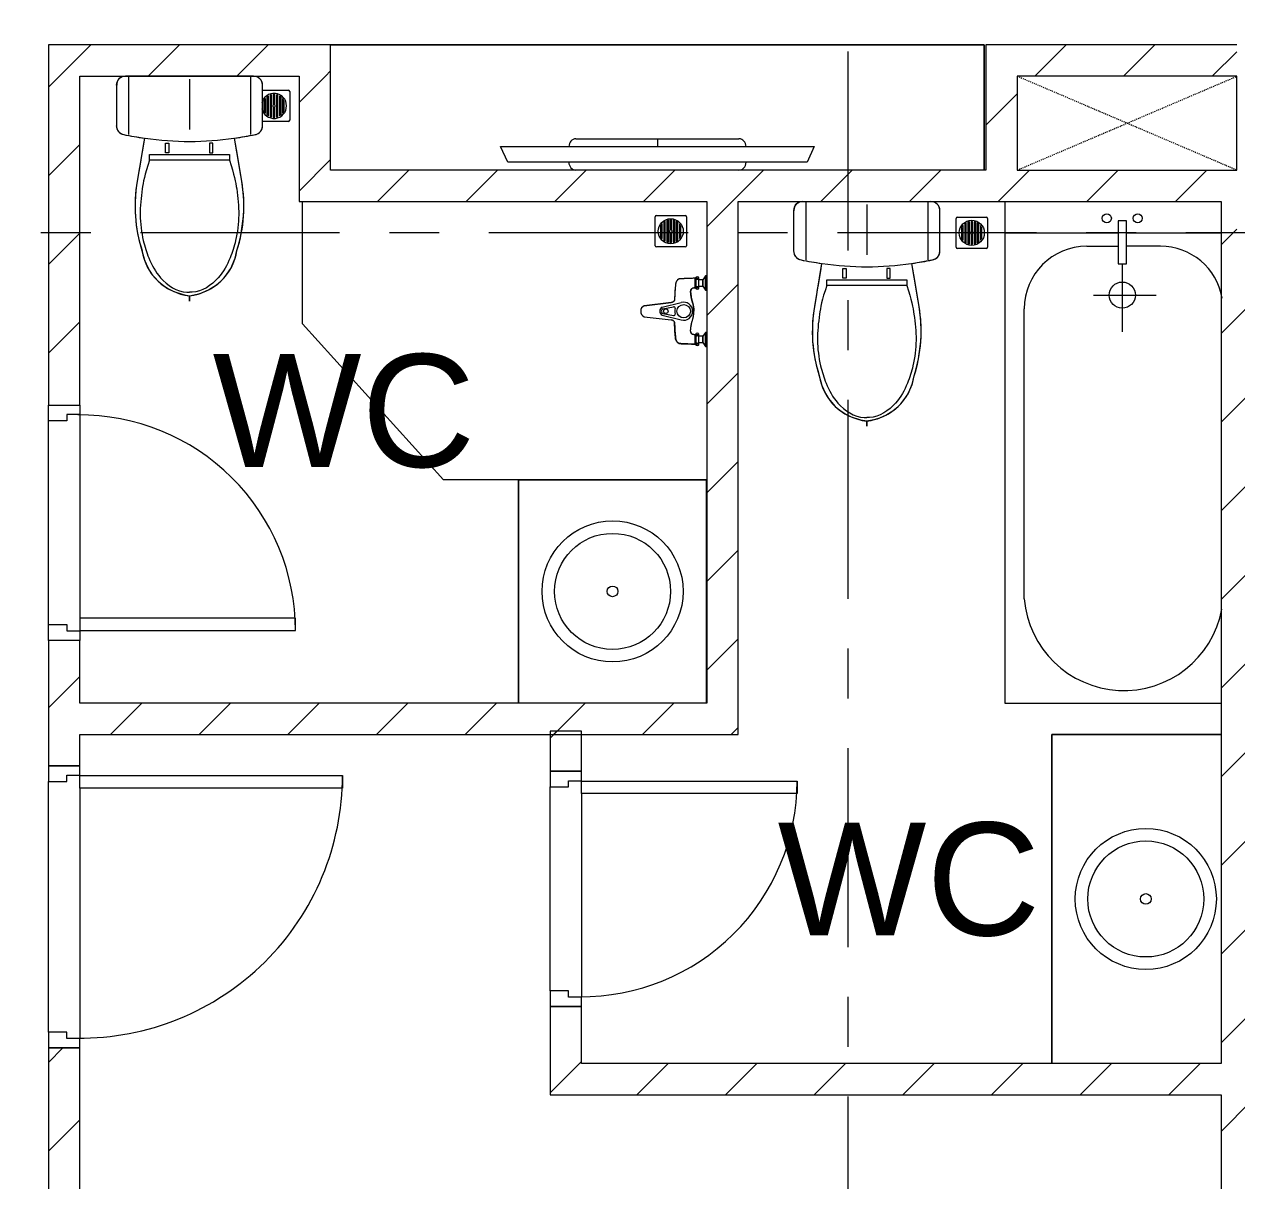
# Model space of a CAD drawing. Header units: millimetres. Extents: x -20144 to 117103, y -11426 to 48263.
# Drawn here: x 5324 to 9191, y 3326 to 7015 of the extents above; entities that cross this region are included whole.
import ezdxf

# ---------------------------------------------------------------- set-up
doc = ezdxf.new("R2010")
doc.units = ezdxf.units.MM
for name, pattern in [('Dash', [6.35, 3.175, -3.175]), ('Dash_2_', [6.35, 3.175, -3.175]), ('Grid Line', [22.225, 12.7, -3.175, 3.175, -3.175])]:
    doc.linetypes.add(name, pattern=pattern)
for name, color, linetype, lineweight in [('A-DETL-GENF', 31, 'Continuous', 5), ('A-DETL-GENF-HDLN', 161, 'Dash_2_', 5), ('CHU', 181, 'Continuous', 5), ('CUA', 31, 'Continuous', 9), ('HATCH-TUONG', 152, 'Continuous', 9), ('NET-CAT', 3, 'Continuous', 9), ('NET-THAY', 2, 'Continuous', 15), ('THIET BI', 44, 'Continuous', 5), ('THIET-BI', 44, 'Continuous', 5), ('TRUC', 225, 'Continuous', 5)]:
    doc.layers.add(name, color=color, linetype=linetype, lineweight=lineweight)
doc.styles.add('Arial_4', font='arial.ttf', dxfattribs={"height": 360})
pattern_1 = [(45, (0, 0), (-141.4214, 141.4214), [])]

# ---------------------------------------------------------------- blocks, each defined once
blk = doc.blocks.new('CUA WC - Type 1-60201-MẶT BẰNG TẦNG 5 ĐẾN TẦNG 22')
at = {"layer": 'CUA'}
for p, q in [((-273.5, -52.3), (-273.5, 47.7)), ((-273.5, 47.7), (-223.5, 47.7)), ((-223.5, 47.7), (-223.5, -11.3)), ((426.5, 47.7), (476.5, 47.7)), ((426.5, -11.3), (426.5, 47.7)), ((476.5, 47.7), (476.5, -52.3)), ((-243.5, -11.3), (-243.5, -52.3)), ((-223.5, -11.3), (-243.5, -11.3)), ((446.5, -11.3), (426.5, -11.3)), ((446.5, -52.3), (446.5, -11.3)), ((-243.5, -52.3), (-273.5, -52.3)), ((-202.5, -52.3), (-242.5, -52.3)), ((-242.5, -52.3), (-242.5, -740.3)), ((-202.5, -740.3), (-202.5, -52.3)), ((476.5, -52.3), (446.5, -52.3)), ((-242.5, -740.3), (-202.5, -740.3))]:
    blk.add_line(p, q, dxfattribs=at)
blk.add_arc((-242.5, -52.3), 688, 270, 0.5, dxfattribs=at)
blk = doc.blocks.new('CUA PHONG NGU - Type 1-60190-MẶT BẰNG TẦNG 5 ĐẾN TẦNG 22')
at = {"layer": 'CUA'}
for p, q in [((-317.5, 890.3), (-277.5, 890.3)), ((-317.5, 52.3), (-317.5, 890.3)), ((-277.5, 890.3), (-277.5, 52.3)), ((-318.5, 52.3), (-348.5, 52.3)), ((-348.5, 52.3), (-348.5, -47.7)), ((-318.5, 11.3), (-318.5, 52.3)), ((-277.5, 52.3), (-317.5, 52.3)), ((551.5, 52.3), (521.5, 52.3)), ((521.5, 52.3), (521.5, 11.3)), ((551.5, -47.7), (551.5, 52.3)), ((-298.5, 11.3), (-318.5, 11.3)), ((-298.5, -47.7), (-298.5, 11.3)), ((521.5, 11.3), (501.5, 11.3)), ((501.5, 11.3), (501.5, -47.7)), ((-348.5, -47.7), (-298.5, -47.7)), ((501.5, -47.7), (551.5, -47.7))]:
    blk.add_line(p, q, dxfattribs=at)
blk.add_arc((-317.5, 52.3), 838, 359.5, 90, dxfattribs=at)
blk = doc.blocks.new('CUA WC - Type 1-60205-MẶT BẰNG TẦNG 5 ĐẾN TẦNG 22')
at = {"layer": 'CUA'}
for p, q in [((-242.5, 740.3), (-202.5, 740.3)), ((-242.5, 52.3), (-242.5, 740.3)), ((-202.5, 740.3), (-202.5, 52.3)), ((-243.5, 52.3), (-273.5, 52.3)), ((-273.5, 52.3), (-273.5, -47.7)), ((-243.5, 11.3), (-243.5, 52.3)), ((-202.5, 52.3), (-242.5, 52.3)), ((476.5, 52.3), (446.5, 52.3)), ((446.5, 52.3), (446.5, 11.3)), ((476.5, -47.7), (476.5, 52.3)), ((-223.5, 11.3), (-243.5, 11.3)), ((-223.5, -47.7), (-223.5, 11.3)), ((446.5, 11.3), (426.5, 11.3)), ((426.5, 11.3), (426.5, -47.7)), ((-273.5, -47.7), (-223.5, -47.7)), ((426.5, -47.7), (476.5, -47.7))]:
    blk.add_line(p, q, dxfattribs=at)
blk.add_arc((-242.5, 52.3), 688, 359.5, 90, dxfattribs=at)
blk = doc.blocks.new('X-XI - X-XI-V3-MẶT BẰNG TẦNG 5 ĐẾN TẦNG 22')
at = {"layer": 'THIET-BI', "lineweight": 9}
for p, q in [((204.3, 0), (-204.3, 0)), ((204.3, 0), (-204.3, 0)), ((204.3, 0), (0, 0)), ((194.6, 0), (194.6, -186.1)), ((215, -2.1), (204.3, 0)), ((-230.6, -16.8), (-233.2, -33.2)), ((-233.2, -29), (-233.2, -157.9)), ((-233.2, -29), (-233.2, -157.9)), ((-233.2, -33.2), (-233.2, -45)), ((-227.9, -12.2), (-230.6, -16.8)), ((-222, -6.1), (-227.9, -12.2)), ((-212.4, -1.2), (-222, -6.1)), ((-204.3, 0), (-212.4, -1.2)), ((0, 0), (-204.3, 0)), ((-194.6, 0), (-194.6, -185.7)), ((0, -9.4), (0, -169.7)), ((219.3, -4.2), (215, -2.1)), ((224.8, -8.5), (219.3, -4.2)), ((227.7, -12), (224.8, -8.5)), ((231.6, -19.3), (227.7, -12)), ((233.2, -29), (231.6, -19.3)), ((233.2, -157.9), (233.2, -29)), ((233.2, -157.9), (233.2, -29)), ((233.2, -157.9), (233.2, -29)), ((-233.2, -45), (-233.2, -157.9)), ((-233.2, -157.9), (-232.9, -162.1)), ((-232.9, -162.1), (-231, -169.1)), ((-231, -169.1), (-228, -174.5)), ((-228, -174.5), (-224.2, -178.9)), ((-224.2, -178.9), (-216.9, -183.9)), ((-216.9, -183.9), (-209.4, -186.4)), ((-209.4, -186.4), (-202.4, -187.7)), ((-202.4, -187.7), (-192, -189.7)), ((-192, -189.7), (-184.2, -191.1)), ((-184.2, -191.1), (-168, -193.8)), ((143.8, -197.5), (212.9, -185.5)), ((212.9, -185.5), (220.8, -181.7)), ((220.8, -181.7), (226.5, -176.5)), ((226.5, -176.5), (231.9, -166.7)), ((231.9, -166.7), (233.2, -157.9)), ((-168, -193.8), (-149.9, -196.6)), ((-143.8, -197.5), (-166.7, -335.2)), ((-143.8, -197.5), (-166.7, -335.2)), ((-147.8, -221.1), (-155.3, -266.3)), ((-149.9, -196.6), (-143.8, -197.5)), ((-143.8, -197.5), (-147.8, -221.1)), ((-76.6, -213.5), (-66.1, -213.5)), ((-76.6, -245), (-76.6, -213.5)), ((-66.1, -213.5), (-66.1, -245)), ((64, -213.5), (64, -245)), ((74.4, -213.5), (64, -213.5)), ((74.4, -245), (74.4, -213.5)), ((166.7, -335.2), (143.8, -197.5)), ((166.7, -335.2), (143.8, -197.5)), ((146.9, -216.1), (143.8, -197.5)), ((151.8, -245.3), (146.9, -216.1)), ((-155.3, -266.3), (-157.7, -280.9)), ((-127.7, -249.9), (127.7, -249.9)), ((-127.7, -267.8), (-127.7, -249.9)), ((-8.6, -267.8), (-127.7, -267.8)), ((-66.1, -245), (-76.6, -245)), ((127.7, -267.8), (-8.6, -267.8)), ((64, -245), (74.4, -245)), ((127.7, -249.9), (127.7, -267.8)), ((157.2, -277.8), (151.8, -245.3)), ((-161.5, -303.8), (-164.6, -322)), ((-157.7, -280.9), (-161.5, -303.8)), ((161.7, -304.9), (157.2, -277.8)), ((166.7, -335.2), (161.7, -304.9)), ((-164.6, -322), (-168.9, -349)), ((171.6, -371), (166.7, -335.2)), ((-172.5, -383), (-173.5, -402.2)), ((-171, -365.1), (-172.5, -383)), ((-168.9, -349), (-171, -365.1)), ((173.2, -395.8), (171.6, -371)), ((-173.5, -402.2), (-173.1, -436.1)), ((173.5, -426.5), (173.2, -395.8)), ((-173.1, -436.1), (-172.5, -446.5)), ((-172.5, -446.5), (-169.6, -474.8)), ((165.2, -502.3), (172.5, -446.5)), ((172.5, -446.5), (173.5, -426.5)), ((-169.6, -474.8), (-166.5, -495.3)), ((-166.5, -495.3), (-161.1, -520.9)), ((161.7, -518.5), (165.2, -502.3)), ((-161.1, -520.9), (-151.4, -555.9)), ((155.1, -543.7), (161.7, -518.5)), ((-151.4, -555.9), (-143.5, -587)), ((145.5, -581), (151.4, -555.9)), ((151.4, -555.9), (155.1, -543.7)), ((-143.5, -587), (-131.8, -612.8)), ((-131.8, -612.8), (-121.7, -628.9)), ((114.1, -638.9), (131.6, -613.2)), ((131.6, -613.2), (145.5, -581)), ((-121.7, -628.9), (-100.2, -653.8)), ((-100.2, -653.8), (-87.5, -664.8)), ((86, -665.9), (100.2, -653.8)), ((100.2, -653.8), (114.1, -638.9)), ((-87.5, -664.8), (-69.9, -676.9)), ((-69.9, -676.9), (-49.6, -687.2)), ((-49.6, -687.2), (-19.9, -696.9)), ((0, -700.2), (34.6, -692.9)), ((34.6, -692.9), (60.8, -681.9)), ((60.8, -681.9), (86, -665.9)), ((-19.9, -696.9), (0, -700.2)), ((0, -700.2), (0, -702.7)), ((0, -712.5), (0, -700.2)), ((0, -700.3), (0, -710.2)), ((0, -702.7), (0, -715.9)), ((0, -710.2), (0, -716.9)), ((0, -717.2), (0, -712.5)), ((0, -716.9), (0, -717.2))]:
    blk.add_line(p, q, dxfattribs=at)
for centre, radius, start, end in [((204.3, -29), 29, 360, 90), ((204.3, -29), 29, 0, 90), ((-204.3, -29), 29, 90, 180), ((-204.3, -29), 29, 90, 180), ((-204.3, -157.9), 29, 180, 259.8599), ((-204.3, -157.9), 29, 180, 259.8599), ((18.1, 960), 1168.8, 258.7762, 262.0348), ((18.1, 960), 1168.8, 258.7762, 262.0348), ((-18.1, 960), 1168.8, 277.9652, 281.2238), ((-18.1, 960), 1168.8, 277.9652, 281.2238), ((204.3, -157.9), 29, 280.1401, 360), ((204.3, -157.9), 29, 280.1401, 0), ((18.1, 960), 1168.8, 262.1447, 269.1633), ((-16, 957.7), 1166.4, 270.8375, 277.7683), ((287.1, -414.4), 460.7, 170.0941, 197.8856), ((287.1, -414.4), 460.7, 170.0941, 197.8856), ((-287.1, -414.4), 460.7, 342.1144, 9.9059), ((-287.1, -414.4), 460.7, 342.1144, 9.9059), ((18.2, -529.6), 171.6, 188.8267, 263.9098), ((18.2, -529.6), 171.6, 188.8267, 263.9098), ((-18.2, -529.6), 171.6, 276.0902, 351.1733), ((-18.2, -529.6), 171.6, 276.0902, 351.1733)]:
    blk.add_arc(centre, radius, start, end, dxfattribs=at)
for points in [[(-127.7, -267.8), (-143.4, -315.6), (-152.2, -364.8), (-160.3, -442.2), (-151, -516.8), (-129.6, -585.3), (-93.5, -652), (-37.5, -689.3), (-2.9, -689.4), (0, -689.4)], [(127.7, -267.8), (143.4, -315.6), (152.2, -364.8), (160.3, -442.2), (151, -516.8), (129.6, -585.3), (93.5, -652), (37.5, -689.3), (2.9, -689.4), (0, -689.4)]]:
    blk.add_open_spline(points, degree=3, knots=[12.724379, 12.724379, 12.724379, 12.724379, 75.096459, 151.912755, 228.70098, 282.501534, 351.034079, 439.49288, 447.51098, 447.51098, 447.51098, 447.51098], dxfattribs=at)
blk = doc.blocks.new('X-XI - X-XI-V10-MẶT BẰNG TẦNG 5 ĐẾN TẦNG 22')
at = {"layer": 'THIET-BI', "lineweight": 9}
for p, q in [((194.6, 0), (194.6, -186.1)), ((215, -2.1), (204.3, 0)), ((-230.6, -16.8), (-233.2, -33.2)), ((-233.2, -29), (-233.2, -157.9)), ((-233.2, -29), (-233.2, -157.9)), ((-233.2, -33.2), (-233.2, -45)), ((-227.9, -12.2), (-230.6, -16.8)), ((-222, -6.1), (-227.9, -12.2)), ((-212.4, -1.2), (-222, -6.1)), ((-204.3, 0), (-212.4, -1.2)), ((-194.6, 0), (-194.6, -185.7)), ((0, -9.4), (0, -169.7)), ((219.3, -4.2), (215, -2.1)), ((224.8, -8.5), (219.3, -4.2)), ((227.7, -12), (224.8, -8.5)), ((231.6, -19.3), (227.7, -12)), ((233.2, -29), (231.6, -19.3)), ((233.2, -157.9), (233.2, -29)), ((233.2, -157.9), (233.2, -29)), ((233.2, -157.9), (233.2, -29)), ((-233.2, -45), (-233.2, -157.9)), ((-233.2, -157.9), (-232.9, -162.1)), ((-232.9, -162.1), (-231, -169.1)), ((-231, -169.1), (-228, -174.5)), ((-228, -174.5), (-224.2, -178.9)), ((-224.2, -178.9), (-216.9, -183.9)), ((-216.9, -183.9), (-209.4, -186.4)), ((-209.4, -186.4), (-202.4, -187.7)), ((-202.4, -187.7), (-192, -189.7)), ((-192, -189.7), (-184.2, -191.1)), ((-184.2, -191.1), (-168, -193.8)), ((143.8, -197.5), (212.9, -185.5)), ((212.9, -185.5), (220.8, -181.7)), ((220.8, -181.7), (226.5, -176.5)), ((226.5, -176.5), (231.9, -166.7)), ((231.9, -166.7), (233.2, -157.9)), ((-168, -193.8), (-149.9, -196.6)), ((-143.8, -197.5), (-166.7, -335.2)), ((-143.8, -197.5), (-166.7, -335.2)), ((-147.8, -221.1), (-155.3, -266.3)), ((-149.9, -196.6), (-143.8, -197.5)), ((-143.8, -197.5), (-147.8, -221.1)), ((-76.6, -213.5), (-66.1, -213.5)), ((-76.6, -245), (-76.6, -213.5)), ((-66.1, -213.5), (-66.1, -245)), ((64, -213.5), (64, -245)), ((74.4, -213.5), (64, -213.5)), ((74.4, -245), (74.4, -213.5)), ((166.7, -335.2), (143.8, -197.5)), ((166.7, -335.2), (143.8, -197.5)), ((146.9, -216.1), (143.8, -197.5)), ((151.8, -245.3), (146.9, -216.1)), ((-155.3, -266.3), (-157.7, -280.9)), ((-127.7, -249.9), (127.7, -249.9)), ((-127.7, -267.8), (-127.7, -249.9)), ((-8.6, -267.8), (-127.7, -267.8)), ((-66.1, -245), (-76.6, -245)), ((127.7, -267.8), (-8.6, -267.8)), ((64, -245), (74.4, -245)), ((127.7, -249.9), (127.7, -267.8)), ((157.2, -277.8), (151.8, -245.3)), ((-161.5, -303.8), (-164.6, -322)), ((-157.7, -280.9), (-161.5, -303.8)), ((161.7, -304.9), (157.2, -277.8)), ((166.7, -335.2), (161.7, -304.9)), ((-164.6, -322), (-168.9, -349)), ((171.6, -371), (166.7, -335.2)), ((-172.5, -383), (-173.5, -402.2)), ((-171, -365.1), (-172.5, -383)), ((-168.9, -349), (-171, -365.1)), ((173.2, -395.8), (171.6, -371)), ((-173.5, -402.2), (-173.1, -436.1)), ((173.5, -426.5), (173.2, -395.8)), ((-173.1, -436.1), (-172.5, -446.5)), ((-172.5, -446.5), (-169.6, -474.8)), ((165.2, -502.3), (172.5, -446.5)), ((172.5, -446.5), (173.5, -426.5)), ((-169.6, -474.8), (-166.5, -495.3)), ((-166.5, -495.3), (-161.1, -520.9)), ((161.7, -518.5), (165.2, -502.3)), ((-161.1, -520.9), (-151.4, -555.9)), ((155.1, -543.7), (161.7, -518.5)), ((-151.4, -555.9), (-143.5, -587)), ((145.5, -581), (151.4, -555.9)), ((151.4, -555.9), (155.1, -543.7)), ((-143.5, -587), (-131.8, -612.8)), ((-131.8, -612.8), (-121.7, -628.9)), ((114.1, -638.9), (131.6, -613.2)), ((131.6, -613.2), (145.5, -581)), ((-121.7, -628.9), (-100.2, -653.8)), ((-100.2, -653.8), (-87.5, -664.8)), ((86, -665.9), (100.2, -653.8)), ((100.2, -653.8), (114.1, -638.9)), ((-87.5, -664.8), (-69.9, -676.9)), ((-69.9, -676.9), (-49.6, -687.2)), ((-49.6, -687.2), (-19.9, -696.9)), ((0, -700.2), (34.6, -692.9)), ((34.6, -692.9), (60.8, -681.9)), ((60.8, -681.9), (86, -665.9)), ((-19.9, -696.9), (0, -700.2)), ((0, -700.2), (0, -702.7)), ((0, -712.5), (0, -700.2)), ((0, -700.3), (0, -710.2)), ((0, -702.7), (0, -715.9)), ((0, -710.2), (0, -716.9)), ((0, -717.2), (0, -712.5)), ((0, -716.9), (0, -717.2))]:
    blk.add_line(p, q, dxfattribs=at)
for centre, radius, start, end in [((204.3, -29), 29, 360, 90), ((204.3, -29), 29, 0, 90), ((-204.3, -29), 29, 90, 180), ((-204.3, -29), 29, 90, 180), ((-204.3, -157.9), 29, 180, 259.8599), ((-204.3, -157.9), 29, 180, 259.8599), ((18.1, 960), 1168.8, 258.7762, 262.0348), ((18.1, 960), 1168.8, 258.7762, 262.0348), ((-18.1, 960), 1168.8, 277.9652, 281.2238), ((-18.1, 960), 1168.8, 277.9652, 281.2238), ((204.3, -157.9), 29, 280.1401, 360), ((204.3, -157.9), 29, 280.1401, 0), ((18.1, 960), 1168.8, 262.1447, 269.1633), ((-16, 957.7), 1166.4, 270.8375, 277.7683), ((287.1, -414.4), 460.7, 170.0941, 197.8856), ((287.1, -414.4), 460.7, 170.0941, 197.8856), ((-287.1, -414.4), 460.7, 342.1144, 9.9059), ((-287.1, -414.4), 460.7, 342.1144, 9.9059), ((18.2, -529.6), 171.6, 188.8267, 263.9098), ((18.2, -529.6), 171.6, 188.8267, 263.9098), ((-18.2, -529.6), 171.6, 276.0902, 351.1733), ((-18.2, -529.6), 171.6, 276.0902, 351.1733)]:
    blk.add_arc(centre, radius, start, end, dxfattribs=at)
for points in [[(-127.7, -267.8), (-143.4, -315.6), (-152.2, -364.8), (-160.3, -442.2), (-151, -516.8), (-129.6, -585.3), (-93.5, -652), (-37.5, -689.3), (-2.9, -689.4), (0, -689.4)], [(127.7, -267.8), (143.4, -315.6), (152.2, -364.8), (160.3, -442.2), (151, -516.8), (129.6, -585.3), (93.5, -652), (37.5, -689.3), (2.9, -689.4), (0, -689.4)]]:
    blk.add_open_spline(points, degree=3, knots=[12.724379, 12.724379, 12.724379, 12.724379, 75.096459, 151.912755, 228.70098, 282.501534, 351.034079, 439.49288, 447.51098, 447.51098, 447.51098, 447.51098], dxfattribs=at)
blk = doc.blocks.new('X-SEN - X-SEN-5806-MẶT BẰNG TẦNG 5 ĐẾN TẦNG 22')
at = {"layer": 'THIET-BI', "lineweight": 9}
for p, q in [((-67.5, 0), (-112.5, 0)), ((-112.5, 0), (-112.5, -3.8)), ((-112.5, 0), (-67.5, 0)), ((-112.5, -3.8), (-112.5, 0)), ((-67.5, -3.8), (-67.5, 0)), ((-67.5, 0), (-67.5, -3.8)), ((112.5, 0), (67.5, 0)), ((67.5, 0), (67.5, -3.8)), ((67.5, 0), (67.5, -3.8)), ((112.5, 0), (67.5, 0)), ((112.5, -3.8), (112.5, 0)), ((112.5, -3.8), (112.5, 0)), ((-112.5, -3.8), (-99.9, -12.6)), ((-67.5, -3.8), (-112.5, -3.8)), ((-112.5, -3.8), (-99.9, -12.6)), ((-99.9, -25.3), (-107.2, -25.3)), ((-72.8, -25.3), (-107.2, -25.3)), ((-107.2, -34.3), (-105.1, -34.3)), ((-107.2, -34.3), (-72.8, -34.3)), ((-105.1, -34.3), (-105.1, -37.2)), ((-105.1, -34.3), (-105.1, -37.2)), ((-74.9, -34.3), (-105.1, -34.3)), ((-105.1, -37.2), (-74.9, -37.2)), ((-99.9, -12.6), (-99.9, -25.3)), ((-99.9, -12.6), (-80.1, -12.6)), ((-80.1, -12.6), (-99.9, -12.6)), ((-99.9, -12.6), (-99.9, -25.3)), ((-80.1, -12.6), (-67.5, -3.8)), ((-80.1, -12.6), (-67.5, -3.8)), ((-80.1, -25.3), (-80.1, -12.6)), ((-80.1, -25.3), (-80.1, -12.6)), ((-72.8, -25.3), (-80.1, -25.3)), ((-74.9, -37.2), (-74.9, -34.3)), ((-74.9, -34.3), (-72.8, -34.3)), ((-74.9, -37.2), (-74.9, -34.3)), ((67.5, -3.8), (80.1, -12.6)), ((112.5, -3.8), (67.5, -3.8)), ((67.5, -3.8), (80.1, -12.6)), ((80.1, -25.3), (72.8, -25.3)), ((107.2, -25.3), (72.8, -25.3)), ((72.8, -34.3), (74.9, -34.3)), ((72.8, -34.3), (107.2, -34.3)), ((74.9, -34.3), (74.9, -37.2)), ((74.9, -34.3), (74.9, -37.2)), ((105.1, -34.3), (74.9, -34.3)), ((74.9, -37.2), (105.1, -37.2)), ((80.1, -12.6), (80.1, -25.3)), ((99.9, -12.6), (80.1, -12.6)), ((80.1, -12.6), (99.9, -12.6)), ((99.9, -12.6), (80.1, -12.6)), ((80.1, -12.6), (80.1, -25.3)), ((99.9, -12.6), (112.5, -3.8)), ((99.9, -12.6), (112.5, -3.8)), ((99.9, -25.3), (99.9, -12.6)), ((99.9, -25.3), (99.9, -12.6)), ((107.2, -25.3), (99.9, -25.3)), ((105.1, -37.2), (105.1, -34.3)), ((105.1, -34.3), (107.2, -34.3)), ((105.1, -37.2), (105.1, -34.3)), ((-12.9, -141.7), (-27.6, -80.8)), ((-27.3, -113.1), (-17.5, -199.2)), ((-17.5, -199.2), (-27.3, -113.1)), ((-7.7, -139.6), (-13.8, -105.5)), ((7.7, -139.6), (13.8, -105.5)), ((12.9, -141.7), (27.6, -80.8)), ((17.5, -199.2), (27.3, -113.1)), ((17.5, -199.2), (27.3, -113.1))]:
    blk.add_line(p, q, dxfattribs=at)
for centre, radius in [((0, -73.2), 21.5), ((0, -130.1), 7.2)]:
    blk.add_circle(centre, radius, dxfattribs=at)
for centre, radius, start, end in [((-102.9, -29.8), 6.9, 148.0246, 211.9754), ((-102.9, -29.8), 6.9, 148.0246, 211.9754), ((-107.2, -27.1), 1.8, 90, 148.0246), ((-107.2, -27.1), 1.8, 90, 148.0246), ((-107.2, -32.5), 1.8, 211.9754, 270), ((-107.2, -32.5), 1.8, 211.9754, 270), ((-112.5, -29.8), 6.9, 319.2845, 40.7155), ((-94.4, -29.8), 6.9, 139.2845, 220.7155), ((-85.4, -29.8), 6.9, 319.2845, 40.7155), ((-67.5, -29.8), 6.9, 139.2845, 220.7155), ((-72.8, -27.1), 1.8, 31.9754, 90), ((-72.8, -27.1), 1.8, 31.9754, 90), ((-72.8, -32.5), 1.8, 270, 328.0246), ((-72.8, -32.5), 1.8, 270, 328.0246), ((-77.1, -29.8), 6.9, 328.0246, 31.9754), ((-77.1, -29.8), 6.9, 328.0246, 31.9754), ((77.1, -29.8), 6.9, 148.0246, 211.9754), ((77.1, -29.8), 6.9, 148.0246, 211.9754), ((72.8, -27.1), 1.8, 90, 148.0246), ((72.8, -27.1), 1.8, 90, 148.0246), ((72.8, -32.5), 1.8, 211.9754, 270), ((72.8, -32.5), 1.8, 211.9754, 270), ((67.5, -29.8), 6.9, 319.2845, 40.7155), ((85.6, -29.8), 6.9, 139.2845, 220.7155), ((94.6, -29.8), 6.9, 319.2845, 40.7155), ((112.5, -29.8), 6.9, 139.2845, 220.7155), ((107.2, -27.1), 1.8, 31.9754, 90), ((107.2, -27.1), 1.8, 31.9754, 90), ((107.2, -32.5), 1.8, 270, 328.0246), ((107.2, -32.5), 1.8, 270, 328.0246), ((102.9, -29.8), 6.9, 328.0246, 31.9754), ((102.9, -29.8), 6.9, 328.0246, 31.9754), ((-0.4, -73.2), 28.3, 89.2517, 195.6693), ((0.4, -73.2), 28.3, 344.3307, 90.7483), ((-9.4, -104.7), 4.5, 74.0703, 190.1556), ((-0.4, -73.2), 28.3, 254.0703, 270.7483), ((0.4, -73.2), 28.3, 269.2517, 285.9297), ((9.4, -104.7), 4.5, 349.8444, 105.9297), ((0, -134.7), 14.7, 208.4144, 331.5856), ((0, -136.6), 8.24, 201.1294, 338.8706), ((0, -191), 19.3, 205.0481, 334.9519), ((0, -191), 19.3, 205.0481, 334.9519)]:
    blk.add_arc(centre, radius, start, end, dxfattribs=at)
for points, knots in [([(-105.1, -37.2), (-105.1, -39.1), (-104.9, -42.9), (-104.7, -48.5), (-104.5, -54.2), (-104.2, -61.7), (-103.9, -68.4), (-103.8, -73.6), (-103.7, -75.5), (-103.7, -76.7), (-103.6, -77.6), (-103.6, -78.6), (-103.6, -79.8), (-103.6, -81), (-103.5, -81.8), (-103.5, -82.3), (-103.5, -82.6), (-103.4, -83), (-103.4, -83.5), (-103.3, -84.3), (-103.2, -85.5), (-103.1, -86.6), (-102.8, -87.6), (-102.6, -88.2), (-102.3, -88.9), (-101.9, -89.7), (-101.3, -90.8), (-100.6, -91.7), (-100, -92.5), (-99, -93.6), (-97.8, -94.7), (-96.2, -95.8), (-95, -96.6), (-93.7, -97.2), (-92.4, -97.7), (-91.2, -98.1), (-90.3, -98.4), (-89.6, -98.5), (-88.9, -98.7), (-88, -98.8), (-86.8, -99), (-85.6, -99.1), (-84.7, -99.1), (-84, -99.2), (-83.3, -99.3), (-82.3, -99.4), (-81.2, -99.5), (-79.7, -99.6), (-77.9, -99.8), (-75.5, -100), (-72.8, -100.2), (-70, -100.5), (-66.3, -100.8), (-61.6, -101.2), (-56, -101.5), (-51.7, -101.8), (-48.8, -101.9), (-47.3, -101.9), (-46.1, -101.9), (-45.1, -102), (-44.4, -102), (-43.6, -102), (-42.6, -102), (-41.4, -102), (-40.1, -102), (-39.3, -102.1), (-38.8, -102.1), (-38.5, -102.2), (-38.1, -102.2), (-37.6, -102.3), (-36.8, -102.4), (-35.6, -102.6), (-34.3, -103), (-33.2, -103.5), (-32.5, -104), (-31.7, -104.6), (-30.5, -105.7), (-29, -107.6), (-27.9, -110.1), (-27.4, -112), (-27.3, -113.1)], [0, 0, 0, 0, 0.041667, 0.083333, 0.125, 0.166667, 0.25, 0.270833, 0.28125, 0.291667, 0.296875, 0.302083, 0.3125, 0.322917, 0.328125, 0.330729, 0.333333, 0.335938, 0.338542, 0.34375, 0.354167, 0.364583, 0.369792, 0.375, 0.380208, 0.385417, 0.395833, 0.40625, 0.411458, 0.416667, 0.4375, 0.447917, 0.458333, 0.46875, 0.479167, 0.489583, 0.494792, 0.5, 0.505208, 0.510417, 0.520833, 0.53125, 0.536458, 0.541667, 0.546875, 0.552083, 0.5625, 0.572917, 0.583333, 0.604167, 0.625, 0.645833, 0.666667, 0.708333, 0.75, 0.791667, 0.802083, 0.8125, 0.822917, 0.828125, 0.833333, 0.838542, 0.84375, 0.854167, 0.864583, 0.869792, 0.872396, 0.875, 0.877604, 0.880208, 0.885417, 0.895833, 0.90625, 0.916667, 0.921875, 0.927083, 0.9375, 0.958333, 0.979167, 1, 1, 1, 1]), ([(-105.1, -37.2), (-104.5, -52.3), (-103.9, -68.7), (-103.3, -87.5), (-99.6, -93.9), (-92.4, -98.5), (-72.6, -100.1), (-54, -102.2), (-33.9, -102), (-28.7, -107.4), (-27.8, -111), (-27.3, -113.1)], [0, 0, 0, 0, 45.441328, 49.333631, 56.110562, 66.562664, 73.682324, 114.966912, 125.570438, 129.900151, 136.284558, 136.284558, 136.284558, 136.284558]), ([(0, -41), (-2, -40.9), (-5.6, -40.9), (-10.3, -41.2), (-14.4, -41.6), (-18, -42.2), (-21.2, -42.9), (-24.2, -43.7), (-27.1, -44.6), (-30, -45.4), (-32.9, -46.3), (-35.8, -47.2), (-38.8, -47.9), (-41.8, -48.6), (-45.1, -49.2), (-48.4, -49.8), (-51.8, -50.2), (-54.8, -50.5), (-56.9, -50.7), (-58.1, -50.8), (-59, -50.9), (-59.9, -51), (-60.8, -51), (-61.7, -51), (-62.4, -51), (-63, -51), (-63.6, -51), (-64.4, -50.9), (-65.1, -50.8), (-65.7, -50.7), (-66.1, -50.6), (-66.5, -50.5), (-67.1, -50.4), (-68.1, -50.1), (-69.1, -49.6), (-70.1, -49), (-71.1, -48.3), (-72, -47.4), (-72.8, -46.6), (-73.3, -45.8), (-73.8, -45.1), (-74.1, -44.3), (-74.4, -43.5), (-74.6, -42.6), (-74.7, -41.9), (-74.8, -41.3), (-74.8, -40.9), (-74.9, -40.4), (-74.9, -39.8), (-74.9, -38.8), (-74.9, -37.9), (-74.9, -37.2)], [0, 0, 0, 0, 0.041667, 0.083333, 0.125, 0.166667, 0.208333, 0.25, 0.291667, 0.333333, 0.375, 0.416667, 0.458333, 0.5, 0.541667, 0.583333, 0.625, 0.666667, 0.6875, 0.697917, 0.708333, 0.71875, 0.729167, 0.739583, 0.75, 0.755208, 0.760417, 0.770833, 0.78125, 0.786458, 0.791667, 0.796875, 0.802083, 0.8125, 0.833333, 0.84375, 0.854167, 0.875, 0.885417, 0.895833, 0.90625, 0.916667, 0.927083, 0.9375, 0.947917, 0.953125, 0.958333, 0.963542, 0.96875, 0.979167, 1, 1, 1, 1]), ([(-74.9, -37.2), (-74.9, -39.9), (-75, -44.9), (-67.9, -51.6), (-55.3, -50.7), (-39.4, -48.7), (-24.4, -43.4), (-11.8, -40.7), (0, -41)], [0, 0, 0, 0, 8.475038, 15.961674, 29.255673, 47.963091, 70.422589, 93.837243, 93.837243, 93.837243, 93.837243]), ([(74.9, -37.2), (74.9, -37.9), (74.9, -38.8), (74.9, -39.8), (74.9, -40.4), (74.8, -40.9), (74.8, -41.3), (74.7, -41.9), (74.6, -42.6), (74.4, -43.3), (74.3, -43.9), (74.1, -44.4), (73.8, -45.1), (73.3, -45.8), (72.8, -46.6), (72, -47.4), (71.1, -48.3), (70.1, -49), (69.1, -49.6), (68.1, -50.1), (67.1, -50.4), (66.5, -50.5), (66.1, -50.6), (65.7, -50.7), (65.1, -50.8), (64.4, -50.9), (63.5, -51), (62.7, -51), (62.1, -51), (61.5, -51), (60.8, -51), (59.9, -51), (59, -50.9), (58.1, -50.8), (56.9, -50.7), (54.8, -50.5), (51.8, -50.2), (47.2, -49.6), (41.8, -48.7), (36.8, -47.4), (32.9, -46.3), (30, -45.4), (27.1, -44.6), (24.2, -43.7), (21.2, -42.9), (18, -42.2), (14.4, -41.6), (10.3, -41.2), (5.6, -40.9), (2, -40.9), (0, -41)], [0, 0, 0, 0, 0.020833, 0.03125, 0.036458, 0.041667, 0.046875, 0.052083, 0.0625, 0.072917, 0.078125, 0.083333, 0.09375, 0.104167, 0.114583, 0.125, 0.145833, 0.15625, 0.166667, 0.1875, 0.197917, 0.203125, 0.208333, 0.213542, 0.21875, 0.229167, 0.239583, 0.25, 0.255208, 0.260417, 0.270833, 0.28125, 0.291667, 0.302083, 0.3125, 0.333333, 0.375, 0.416667, 0.5, 0.583333, 0.625, 0.666667, 0.708333, 0.75, 0.791667, 0.833333, 0.875, 0.916667, 0.958333, 1, 1, 1, 1]), ([(74.9, -37.2), (74.9, -39.9), (75, -44.9), (67.9, -51.6), (55.3, -50.7), (39.4, -48.7), (24.4, -43.4), (11.8, -40.7), (0, -41)], [0, 0, 0, 0, 8.475038, 15.961674, 29.255673, 47.963091, 70.422589, 93.837243, 93.837243, 93.837243, 93.837243]), ([(27.3, -113.1), (27.4, -112), (27.9, -110.1), (29, -107.6), (30.5, -105.7), (31.7, -104.6), (32.5, -104), (33.2, -103.5), (34.3, -103), (35.6, -102.6), (36.8, -102.4), (37.6, -102.3), (38.1, -102.2), (38.5, -102.2), (38.8, -102.1), (39.3, -102.1), (40.1, -102), (41.4, -102), (42.6, -102), (43.6, -102), (44.4, -102), (45.1, -102), (46.1, -101.9), (47.3, -101.9), (48.8, -101.9), (51.7, -101.8), (57.9, -101.4), (65.3, -100.9), (72.8, -100.2), (76.9, -99.8), (79.7, -99.6), (81.2, -99.5), (82.3, -99.4), (83.3, -99.3), (84, -99.2), (84.7, -99.1), (85.6, -99.1), (86.8, -99), (88, -98.8), (88.9, -98.7), (89.6, -98.5), (90.3, -98.4), (91.2, -98.1), (92.4, -97.7), (93.7, -97.2), (95, -96.6), (96.2, -95.8), (97.8, -94.7), (99.2, -93.4), (100.4, -91.9), (101.3, -90.8), (101.9, -89.7), (102.3, -88.9), (102.6, -88.2), (102.8, -87.6), (103.1, -86.6), (103.2, -85.5), (103.3, -84.3), (103.4, -83.5), (103.4, -83), (103.5, -82.6), (103.5, -82.3), (103.5, -81.8), (103.6, -81), (103.6, -79.8), (103.6, -78.6), (103.6, -77.6), (103.7, -76.7), (103.7, -75.5), (103.8, -73.6), (103.9, -70.3), (104.1, -65.5), (104.5, -54.2), (104.8, -44.8), (105.1, -37.2)], [0, 0, 0, 0, 0.020833, 0.041667, 0.0625, 0.072917, 0.078125, 0.083333, 0.09375, 0.104167, 0.114583, 0.119792, 0.122396, 0.125, 0.127604, 0.130208, 0.135417, 0.145833, 0.15625, 0.161458, 0.166667, 0.171875, 0.177083, 0.1875, 0.197917, 0.208333, 0.25, 0.333333, 0.375, 0.416667, 0.427083, 0.4375, 0.447917, 0.453125, 0.458333, 0.463542, 0.46875, 0.479167, 0.489583, 0.494792, 0.5, 0.505208, 0.510417, 0.520833, 0.53125, 0.541667, 0.552083, 0.5625, 0.583333, 0.59375, 0.604167, 0.614583, 0.619792, 0.625, 0.630208, 0.635417, 0.645833, 0.65625, 0.661458, 0.664062, 0.666667, 0.669271, 0.671875, 0.677083, 0.6875, 0.697917, 0.703125, 0.708333, 0.71875, 0.729167, 0.75, 0.791667, 0.833333, 1, 1, 1, 1]), ([(105.1, -37.2), (104.5, -52.3), (103.9, -68.7), (103.3, -87.5), (99.6, -93.9), (92.4, -98.5), (72.6, -100.1), (54, -102.2), (33.9, -102), (28.7, -107.4), (27.8, -111), (27.3, -113.1)], [0, 0, 0, 0, 45.441328, 49.333631, 56.110562, 66.562664, 73.682324, 114.966912, 125.570438, 129.900151, 136.284558, 136.284558, 136.284558, 136.284558])]:
    blk.add_open_spline(points, degree=3, knots=knots, dxfattribs=at)
blk = doc.blocks.new('X-TV - X-TV 2-215453-MẶT BẰNG TẦNG 5 ĐẾN TẦNG 22')
at = {"layer": 'THIET BI', "lineweight": 9}
for p, q in [((2085, 400), (0, 400)), ((0, 400), (2085, 400)), ((2085, 0), (2085, 400)), ((2085, 400), (2085, 0)), ((782.5, 100), (1302.5, 100)), ((1042.5, 100), (1042.5, 75)), ((542.5, 75), (1542.5, 75)), ((565, 25), (542.5, 75)), ((1542.5, 75), (1520, 25)), ((1520, 25), (565, 25))]:
    blk.add_line(p, q, dxfattribs=at)
for centre, start_param, end_param in [((782.5, 75), 0, 1.570796), ((1302.5, 75), 4.712389, 6.283185), ((782.5, 25), 1.570796, 3.141593), ((1302.5, 25), 3.141593, 4.712389)]:
    blk.add_ellipse(centre, major_axis=(0, 25), ratio=0.9, start_param=start_param, end_param=end_param, dxfattribs=at)
blk = doc.blocks.new('X-LA2 - X-LA-215457-MẶT BẰNG TẦNG 5 ĐẾN TẦNG 22')
at = {"layer": 'THIET-BI', "lineweight": 9}
for p, q in [((356.2, 0), (-356.2, 0)), ((-356.2, 0), (-356.2, -600)), ((-356.2, -600), (-356.2, 0)), ((-356.2, 0), (356.2, 0)), ((-356.2, -600), (356.2, -600)), ((356.2, -600), (-356.2, -600))]:
    blk.add_line(p, q, dxfattribs=at)
for radius in [225, 185, 17]:
    blk.add_circle((0, -300), radius, dxfattribs=at)
blk = doc.blocks.new('X-LA2 - X-LA 3-215458-MẶT BẰNG TẦNG 5 ĐẾN TẦNG 22')
at = {"layer": 'THIET-BI', "lineweight": 9}
for p, q in [((-525, -60), (-525, -600)), ((-525, -600), (-525, -60)), ((-525, -600), (525, -600)), ((525, -600), (-525, -600))]:
    blk.add_line(p, q, dxfattribs=at)
for radius in [225, 185, 17]:
    blk.add_circle((0, -300), radius, dxfattribs=at)
blk = doc.blocks.new('X-PHEU - X-PHEU-5809-MẶT BẰNG TẦNG 5 ĐẾN TẦNG 22')
at = {"layer": 'THIET-BI', "lineweight": 9}
for p, q in [((25, 29), (25, 121)), ((29, 125), (121, 125)), ((125, 121), (125, 29)), ((42.5, 90.5), (42.5, 59.5)), ((47.5, 51.8), (47.5, 98.2)), ((52.5, 103.1), (52.5, 46.9)), ((57.5, 43.5), (57.5, 106.5)), ((62.5, 108.8), (62.5, 41.2)), ((67.5, 39.8), (67.5, 110.2)), ((72.5, 110.9), (72.5, 78.1)), ((77.5, 78.1), (77.5, 110.9)), ((82.5, 110.2), (82.5, 39.8)), ((87.5, 41.2), (87.5, 108.8)), ((92.5, 106.5), (92.5, 43.5)), ((97.5, 46.9), (97.5, 103.1)), ((102.5, 98.2), (102.5, 51.8)), ((107.5, 59.5), (107.5, 90.5)), ((72.5, 71.9), (72.5, 39.1)), ((77.5, 39.1), (77.5, 71.9)), ((121, 25), (29, 25))]:
    blk.add_line(p, q, dxfattribs=at)
blk.add_circle((75, 75), 40, dxfattribs=at)
for centre, radius, start, end in [((29, 121), 4, 90, 180), ((121, 121), 4, 0, 90), ((75, 75), 36, 139.8082, 154.5256), ((75, 75), 36, 119.0853, 128.6822), ((75, 75), 36, 102.0247, 110.3175), ((75, 75), 4, 128.6822, 231.3178), ((75, 75), 36, 90, 93.9821), ((75, 75), 36, 86.0179, 90), ((75, 75), 4, 308.6822, 51.3178), ((75, 75), 36, 69.6825, 77.9753), ((75, 75), 36, 51.3178, 60.9147), ((75, 75), 36, 25.4744, 40.1918), ((75, 75), 36, 205.4744, 220.1918), ((75, 75), 36, 231.3178, 240.9147), ((75, 75), 36, 249.6825, 257.9753), ((75, 75), 36, 266.0179, 270), ((75, 75), 36, 270, 273.9821), ((75, 75), 36, 282.0247, 290.3175), ((75, 75), 36, 299.0853, 308.6822), ((75, 75), 36, 319.8082, 334.5256), ((29, 29), 4, 180, 270), ((121, 29), 4, 270, 360)]:
    blk.add_arc(centre, radius, start, end, dxfattribs=at)
blk = doc.blocks.new('X-BON TAM1 - X-BON TAM-V50-MẶT BẰNG TẦNG 5 ĐẾN TẦNG 22')
at = {"layer": 'THIET-BI', "lineweight": 9}
for p, q in [((-375, 0), (-375, -1600)), ((-375, 0), (-375, -1600)), ((12.9, -61.4), (-12.9, -61.4)), ((-12.9, -61.4), (-12.9, -198.5)), ((12.9, -198.5), (12.9, -61.4)), ((-375, -100), (-12.9, -100)), ((12.9, -100), (315, -100)), ((-112.7, -142.6), (-12.9, -142.6)), ((121.7, -142.6), (12.9, -142.6)), ((-12.9, -198.5), (12.9, -198.5)), ((0, -198.5), (0, -415.4)), ((-91.8, -298.7), (108.5, -298.7)), ((-312.7, -1267.8), (-312.7, -342.6)), ((-375, -1600), (315, -1600)), ((-375, -1600), (315, -1600))]:
    blk.add_line(p, q, dxfattribs=at)
for centre, radius in [((-49.4, -53.5), 14.5), ((49.4, -53.5), 14.5), ((0, -298.7), 41.7)]:
    blk.add_circle(centre, radius, dxfattribs=at)
for centre, radius, start, end in [((-112.7, -342.6), 200, 90, 180), ((121.7, -342.6), 200, 9.9707, 90), ((4.9, -1241.3), 318.7, 184.7583, 349.2199)]:
    blk.add_arc(centre, radius, start, end, dxfattribs=at)
blk = doc.blocks.new('X-PHEU - X-PHEU-V51-MẶT BẰNG TẦNG 5 ĐẾN TẦNG 22')
at = {"layer": 'THIET-BI', "lineweight": 9}
for p, q in [((38.6, 125), (121, 125)), ((125, 121), (125, 29)), ((42.5, 90.5), (42.5, 59.5)), ((47.5, 51.8), (47.5, 98.2)), ((52.5, 103.1), (52.5, 46.9)), ((57.5, 43.5), (57.5, 106.5)), ((62.5, 108.8), (62.5, 41.2)), ((67.5, 39.8), (67.5, 110.2)), ((72.5, 110.9), (72.5, 78.1)), ((77.5, 78.1), (77.5, 110.9)), ((82.5, 110.2), (82.5, 39.8)), ((87.5, 41.2), (87.5, 108.8)), ((92.5, 106.5), (92.5, 43.5)), ((97.5, 46.9), (97.5, 103.1)), ((102.5, 98.2), (102.5, 51.8)), ((107.5, 59.5), (107.5, 90.5)), ((72.5, 71.9), (72.5, 39.1)), ((77.5, 39.1), (77.5, 71.9)), ((121, 25), (38.6, 25))]:
    blk.add_line(p, q, dxfattribs=at)
for centre, radius, start, end in [((121, 121), 4, 0, 90), ((75, 75), 40, 192.4044, 167.5956), ((75, 75), 36, 139.8082, 154.5256), ((75, 75), 36, 119.0853, 128.6822), ((75, 75), 36, 102.0247, 110.3175), ((75, 75), 4, 128.6822, 231.3178), ((75, 75), 36, 90, 93.9821), ((75, 75), 36, 86.0179, 90), ((75, 75), 4, 308.6822, 51.3178), ((75, 75), 36, 69.6825, 77.9753), ((75, 75), 36, 51.3178, 60.9147), ((75, 75), 36, 25.4744, 40.1918), ((75, 75), 36, 205.4744, 220.1918), ((75, 75), 36, 231.3178, 240.9147), ((75, 75), 36, 249.6825, 257.9753), ((75, 75), 36, 266.0179, 270), ((75, 75), 36, 270, 273.9821), ((75, 75), 36, 282.0247, 290.3175), ((75, 75), 36, 299.0853, 308.6822), ((75, 75), 36, 319.8082, 334.5256), ((121, 29), 4, 270, 360)]:
    blk.add_arc(centre, radius, start, end, dxfattribs=at)
blk = doc.blocks.new('Family1 - Family1-190253-MẶT BẰNG TẦNG 5 ĐẾN TẦNG 22')
at = {"layer": 'A-DETL-GENF', "lineweight": 9}
for p, q in [((700, 300), (0, 300)), ((0, 300), (0, 0)), ((700, 0), (700, 300)), ((0, 0), (700, 0))]:
    blk.add_line(p, q, dxfattribs=at)
at = {"layer": 'A-DETL-GENF-HDLN', "linetype": 'Dash', "lineweight": 9}
for p, q in [((0, 300), (700, 0.8)), ((0, 0), (700, 299.2))]:
    blk.add_line(p, q, dxfattribs=at)

msp = doc.modelspace()

# ---------------------------------------------------------------- hatches: boundary and pattern name
at = {"layer": 'HATCH-TUONG'}
h = msp.add_hatch(dxfattribs=at)
h.set_pattern_fill('FP_2', color=256, style=0, pattern_type=2)
h.set_pattern_definition(pattern_1)
h.paths.add_polyline_path([(5400.5, 199.9), (5500.5, 199.9), (5500.5, 3749.9), (5400.5, 3749.9), (5400.5, 787)], flags=0)
h.paths.add_polyline_path([(5500.5, 4649.9), (5500.5, 5049.9), (5400.5, 5049.9), (5400.5, 4649.9)], flags=0)
h.paths.add_polyline_path([(5500.5, 5799.9), (5500.5, 6949.9), (5400.5, 6949.9), (5400.5, 5799.9)], flags=0)
h = msp.add_hatch(dxfattribs=at)
h.set_pattern_fill('FP_2', color=256, style=0, pattern_type=2)
h.set_pattern_definition(pattern_1)
h.paths.add_polyline_path([(6200.5, 6849.9), (6300.5, 6849.9), (6300.5, 6949.9), (5500.5, 6949.9), (5500.5, 6849.9), (6126.5, 6849.9)], flags=0)
h = msp.add_hatch(dxfattribs=at)
h.set_pattern_fill('FP_2', color=256, style=0, pattern_type=2)
h.set_pattern_definition(pattern_1)
h.paths.add_polyline_path([(8390.5, 6449.9), (8490.5, 6449.9), (8490.5, 6949.9), (8390.5, 6949.9), (8390.5, 6549.9)], flags=0)
h = msp.add_hatch(dxfattribs=at)
h.set_pattern_fill('FP_2', color=256, style=0, pattern_type=2)
h.set_pattern_definition(pattern_1)
h.paths.add_polyline_path([(9190.5, 6849.9), (9190.5, 6949.9), (8490.5, 6949.9), (8490.5, 6849.9), (8774.2, 6849.9)], flags=0)
h = msp.add_hatch(dxfattribs=at)
h.set_pattern_fill('FP_2', color=256, style=0, pattern_type=2)
h.set_pattern_definition(pattern_1)
h.paths.add_polyline_path([(6300.5, 6449.9), (6300.5, 6849.9), (6200.5, 6849.9), (6200.5, 6449.9)], flags=0)
h = msp.add_hatch(dxfattribs=at)
h.set_pattern_fill('FP_2', color=256, style=0, pattern_type=2)
h.set_pattern_definition(pattern_1)
h.paths.add_polyline_path([(8390.5, 6449.9), (8390.5, 6549.9), (6300.5, 6549.9), (6300.5, 6449.9), (8332.9, 6449.9)], flags=0)
h = msp.add_hatch(dxfattribs=at)
h.set_pattern_fill('FP_2', color=256, style=0, pattern_type=2)
h.set_pattern_definition(pattern_1)
h.paths.add_polyline_path([(9340.5, 6449.9), (9340.5, 6549.9), (8490.5, 6549.9), (8490.5, 6449.9), (9215.4, 6449.9)], flags=0)
h = msp.add_hatch(dxfattribs=at)
h.set_pattern_fill('FP_2', color=256, style=0, pattern_type=2)
h.set_pattern_definition(pattern_1)
h.paths.add_polyline_path([(7600.5, 4849.9), (7600.5, 6449.9), (7500.5, 6449.9), (7500.5, 4849.9)], flags=0)
h = msp.add_hatch(dxfattribs=at)
h.set_pattern_fill('FP_2', color=256, style=0, pattern_type=2)
h.set_pattern_definition(pattern_1)
h.paths.add_polyline_path([(9140.5, 3579.9), (9340.5, 3579.9), (9340.5, 6159.9), (9190.5, 6159.9), (9190.5, 6449.9), (9140.5, 6449.9), (9140.5, 3599.9)], flags=0)
h = msp.add_hatch(dxfattribs=at)
h.set_pattern_fill('FP_2', color=256, style=0, pattern_type=2)
h.set_pattern_definition(pattern_1)
h.paths.add_polyline_path([(7009, 4749.9), (7600.5, 4749.9), (7600.5, 4849.9), (5500.5, 4849.9), (5500.5, 4749.9)], flags=0)
h = msp.add_hatch(dxfattribs=at)
h.set_pattern_fill('FP_2', color=256, style=0, pattern_type=2)
h.set_pattern_definition(pattern_1)
h.paths.add_polyline_path([(7100.5, 3699.9), (7100.5, 3882.2), (7000.5, 3882.2), (7000.5, 3699.9), (7009, 3699.9)], flags=0)
h.paths.add_polyline_path([(7009, 4632.2), (7100.5, 4632.2), (7100.5, 4759.9), (7000.5, 4759.9), (7000.5, 4632.2)], flags=0)
h = msp.add_hatch(dxfattribs=at)
h.set_pattern_fill('FP_2', color=256, style=0, pattern_type=2)
h.set_pattern_definition(pattern_1)
h.paths.add_polyline_path([(9140.5, 3599.9), (9140.5, 3699.9), (7000.5, 3699.9), (7000.5, 3599.9), (8774.2, 3599.9)], flags=0)
h = msp.add_hatch(dxfattribs=at)
h.set_pattern_fill('FP_2', color=256, style=0, pattern_type=2)
h.set_pattern_definition(pattern_1)
h.paths.add_polyline_path([(9300.5, 3479.9), (9300.5, 3579.9), (9140.5, 3579.9), (9140.5, 3479.9)], flags=0)
h = msp.add_hatch(dxfattribs=at)
h.set_pattern_fill('FP_2', color=256, style=0, pattern_type=2)
h.set_pattern_definition(pattern_1)
h.paths.add_polyline_path([(9140.5, 1999.9), (9340.5, 1999.9), (9340.5, 3479.9), (9140.5, 3479.9), (9140.5, 2583.8)], flags=0)

# ---------------------------------------------------------------- linework, layer by layer
at = {"layer": 'NET-CAT'}
for p, q in [((5500.5, 6949.9), (5400.5, 6949.9)), ((5400.5, 6949.9), (5400.5, 5799.9)), ((6300.5, 6949.9), (5500.5, 6949.9)), ((6300.5, 6849.9), (6300.5, 6949.9)), ((8490.5, 6949.9), (8390.5, 6949.9)), ((8390.5, 6949.9), (8390.5, 6549.9)), ((9190.5, 6949.9), (8490.5, 6949.9)), ((5500.5, 5799.9), (5500.5, 6849.9)), ((5500.5, 6849.9), (6200.5, 6849.9)), ((6200.5, 6849.9), (6200.5, 6449.9)), ((6300.5, 6549.9), (6300.5, 6849.9)), ((8390.5, 6549.9), (6300.5, 6549.9)), ((6200.5, 6449.9), (6300.5, 6449.9)), ((6300.5, 6449.9), (7500.5, 6449.9)), ((7500.5, 6449.9), (7500.5, 4849.9)), ((7600.5, 6449.9), (8390.5, 6449.9)), ((7600.5, 4849.9), (7600.5, 6449.9)), ((8390.5, 6449.9), (8490.5, 6449.9)), ((8490.5, 6449.9), (9140.5, 6449.9)), ((9140.5, 6449.9), (9140.5, 3699.9)), ((5400.5, 5799.9), (5500.5, 5799.9)), ((5500.5, 5049.9), (5400.5, 5049.9)), ((5400.5, 5049.9), (5400.5, 4649.9)), ((5500.5, 4849.9), (5500.5, 5049.9)), ((7500.5, 4849.9), (5500.5, 4849.9)), ((7600.5, 4749.9), (7600.5, 4849.9)), ((7100.5, 4759.9), (7000.5, 4759.9)), ((7000.5, 4759.9), (7000.5, 4632.2)), ((7100.5, 4632.2), (7100.5, 4759.9)), ((5500.5, 4649.9), (5500.5, 4749.9)), ((5500.5, 4749.9), (7600.5, 4749.9)), ((5400.5, 4649.9), (5500.5, 4649.9)), ((7000.5, 4632.2), (7100.5, 4632.2)), ((7100.5, 3882.2), (7000.5, 3882.2)), ((7000.5, 3882.2), (7000.5, 3699.9)), ((7100.5, 3699.9), (7100.5, 3882.2)), ((5500.5, 3749.9), (5400.5, 3749.9)), ((5400.5, 3749.9), (5400.5, 3249.9)), ((5500.5, 199.9), (5500.5, 3749.9)), ((7000.5, 3699.9), (7000.5, 3599.9)), ((9140.5, 3699.9), (7100.5, 3699.9)), ((7000.5, 3599.9), (9140.5, 3599.9)), ((9140.5, 3599.9), (9140.5, 3579.9)), ((9140.5, 3579.9), (9140.5, 3479.9)), ((9140.5, 3479.9), (9140.5, 1999.9))]:
    msp.add_line(p, q, dxfattribs=at)
at = {"layer": 'NET-THAY', "lineweight": 9}
for p, q in [((6210.5, 6059.9), (6210.5, 6449.9)), ((6660.5, 5562.4), (6210.5, 6059.9)), ((5500.5, 5769.9), (5500.5, 5120.9)), ((5400.5, 5099.9), (5400.5, 5749.9)), ((6899.9, 5562.4), (6660.5, 5562.4)), ((5400.5, 3799.9), (5400.5, 4599.9)), ((5500.5, 4578.9), (5500.5, 3779.9)), ((7000.5, 3932.2), (7000.5, 4582.2)), ((7100.5, 4561.2), (7100.5, 3912.2))]:
    msp.add_line(p, q, dxfattribs=at)
at = {"layer": 'TRUC', "linetype": 'Grid Line', "ltscale": 50}
for p, q in [((7950.5, 43599.9), (7950.5, -4500.1)), ((43000.5, 6349.9), (-12092.4, 6349.9))]:
    msp.add_line(p, q, dxfattribs=at)

# ---------------------------------------------------------------- block references
at = {"lineweight": 9}
for name, p in [('X-TV - X-TV 2-215453-MẶT BẰNG TẦNG 5 ĐẾN TẦNG 22', (6300.5, 6549.9)), ('X-XI - X-XI-V3-MẶT BẰNG TẦNG 5 ĐẾN TẦNG 22', (5850.5, 6849.6)), ('Family1 - Family1-190253-MẶT BẰNG TẦNG 5 ĐẾN TẦNG 22', (8490.5, 6549.9)), ('X-PHEU - X-PHEU-V51-MẶT BẰNG TẦNG 5 ĐẾN TẦNG 22', (6045.1, 6679.9)), ('X-XI - X-XI-V10-MẶT BẰNG TẦNG 5 ĐẾN TẦNG 22', (8010.5, 6449.9)), ('X-BON TAM1 - X-BON TAM-V50-MẶT BẰNG TẦNG 5 ĐẾN TẦNG 22', (8825.5, 6449.9)), ('X-PHEU - X-PHEU-5809-MẶT BẰNG TẦNG 5 ĐẾN TẦNG 22', (7310.5, 6279.9)), ('X-PHEU - X-PHEU-5809-MẶT BẰNG TẦNG 5 ĐẾN TẦNG 22', (8270.5, 6274.9))]:
    msp.add_blockref(name, p, dxfattribs=at)
for name, p, rotation in [('X-SEN - X-SEN-5806-MẶT BẰNG TẦNG 5 ĐẾN TẦNG 22', (7499.9, 6099.9), 270.0000696463287), ('CUA WC - Type 1-60201-MẶT BẰNG TẦNG 5 ĐẾN TẦNG 22', (5448.3, 5323.5), 90), ('X-LA2 - X-LA-215457-MẶT BẰNG TẦNG 5 ĐẾN TẦNG 22', (7499.9, 5206.2), 270), ('X-LA2 - X-LA 3-215458-MẶT BẰNG TẦNG 5 ĐẾN TẦNG 22', (9200.5, 4224.9), 270), ('CUA PHONG NGU - Type 1-60190-MẶT BẰNG TẦNG 5 ĐẾN TẦNG 22', (5448.3, 4301.4), 270), ('CUA WC - Type 1-60205-MẶT BẰNG TẦNG 5 ĐẾN TẦNG 22', (7048.3, 4358.7), 270)]:
    msp.add_blockref(name, p, dxfattribs=dict(at, rotation=rotation))

# ---------------------------------------------------------------- texts
at = {"layer": 'CHU', "color": 7, "lineweight": 30, "char_height": 360, "width": 882.74, "attachment_point": 1, "line_spacing_factor": 0.936439, "style": 'Arial_4'}
for insert in [(5924.4, 5963), (7726.2, 4468.8)]:
    msp.add_mtext('\\pt2540.0016,5079.9996,7620.0012,10159.9992,12700.0008,15239.9988,17780.0004,20319.9984,22860,25400.0016,27939.9996,30480.0012,33019.9992,35560.0008,38099.9988,40640.0004,43179.9984,45720,48260.0016,50799.9996,53340.0012,55879.9992,58420.0008,60959.9988,63500.0004,66039.9984,68580,71120.0016,73659.9996,76200.0012,78739.9992,81280.0008;WC', dxfattribs=dict(at, insert=insert))

doc.saveas('drawing.dxf')
